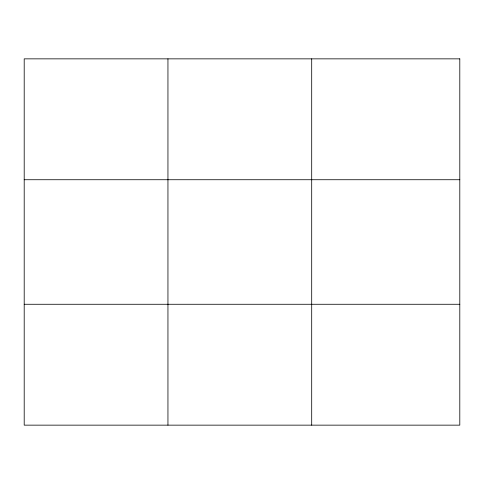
<?xml version="1.0" encoding="UTF-8"?>
<svg xmlns="http://www.w3.org/2000/svg" width="484" height="484" viewBox="0 0 484 484"><rect width="100%" height="100%" fill="white"/><g stroke="black" fill="none" stroke-linecap="round" stroke-linejoin="round"><path stroke-width="0.73" d="M167.948 58.854L167.948 425.146M311.696 58.854L311.696 425.146M24.2 179.727L459.8 179.727M24.2 304.273L459.8 304.273M459.8 58.854L459.8 425.146L24.2 425.146L24.2 58.854L459.8 58.854"/></g></svg>
